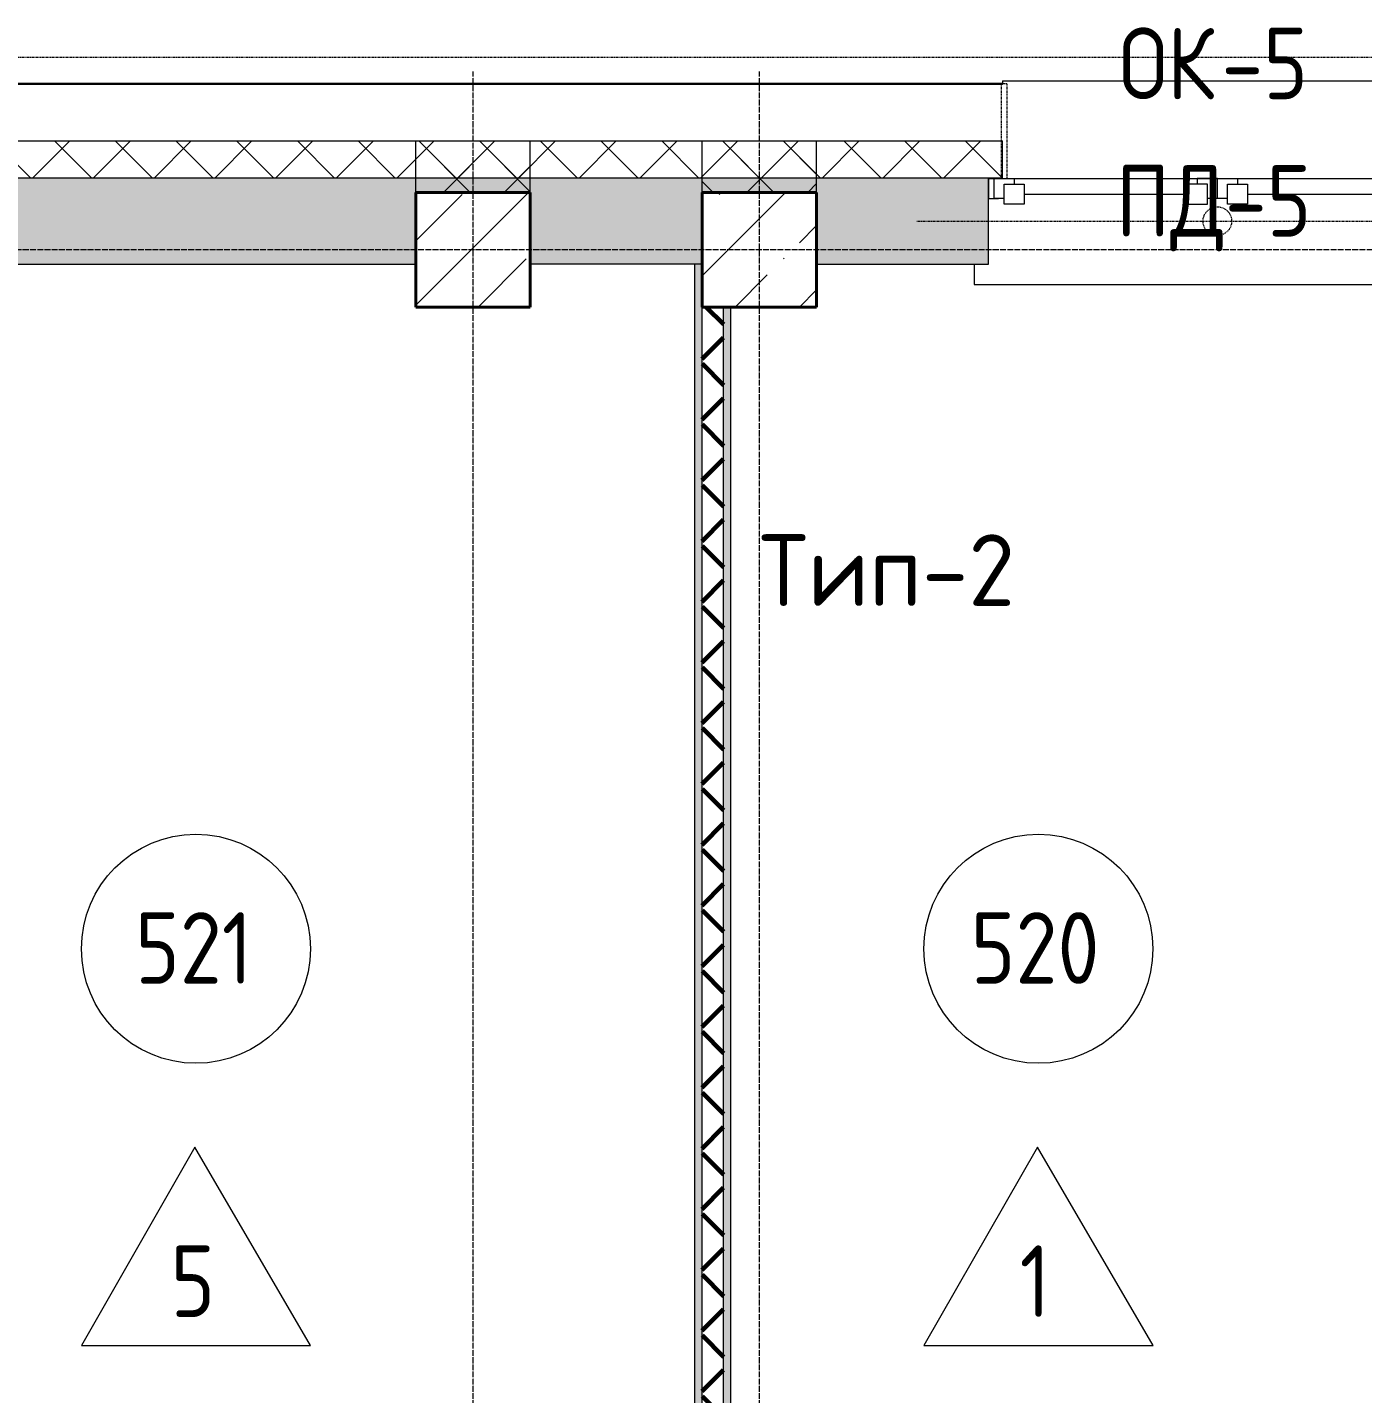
# Model space of a CAD drawing. Header units: millimetres. Extents: x -60946 to 138510, y -262288 to 24501.
# Drawn here: x 13252 to 17917, y -244904 to -240132 of the extents above; entities that cross this region are included whole.
import ezdxf

# ---------------------------------------------------------------- set-up
doc = ezdxf.new("R2010")
doc.units = ezdxf.units.MM
doc.linetypes.add('ADSK_Линия сетки', pattern=[25, 20, -2.5, 0, -2.5])
doc.linetypes.add('ADSK_Невидимые', pattern=[5, 3, -2])
for name, color, linetype, lineweight in [('2)Тип-2', 3, 'Continuous', 60), ('_ Окна', 7, 'Continuous', 18), ('Марки окон', 7, 'Continuous', 20), ('Марки помещений', 7, 'Continuous', 20), ('Несущие колонны', 7, 'Continuous', 18), ('Обобщенные модели', 7, 'ADSK_Невидимые', 18), ('Окна', 7, 'Continuous', 9), ('Оси', 7, 'Continuous', 9), ('Панели витража', 7, 'Continuous', 9), ('Стены внутренние', 7, 'Continuous', 18), ('Стены наружные', 7, 'Continuous', 18), ('Стены несущие', 7, 'Continuous', 30), ('Стены отделка', 7, 'Continuous', 30), ('Стены штриховка', 7, 'Continuous', 9)]:
    doc.layers.add(name, color=color, linetype=linetype, lineweight=lineweight)
doc.styles.add('GOST Common_2', font='', dxfattribs={"width": 0.9, "height": 250})
doc.styles.add('GOST Common_4', font='', dxfattribs={"height": 250})
doc.styles.get('GOST Common_2').set_extended_font_data('GOST Common')
doc.styles.get('GOST Common_4').set_extended_font_data('GOST Common')
pattern_1 = [(45, (9.36, -250313.7), (-224.5064, 224.5064), []), (45, (233.87, -250313.7), (-224.5064, 224.5064), [396.875, -79.375, 3.353, -76.022])]
pattern_2 = [(45, (9.36, -250313.7), (-106.066, 106.066), []), (135, (9.36, -250313.7), (-106.066, -106.066), [])]

# ---------------------------------------------------------------- blocks, each defined once
blk = doc.blocks.new('ADSK_КолоннаЖБ_Прямоугольная - 400x400 мм-1807143-Маркировочный 5-й')
at = {"layer": 'Несущие колонны', "lineweight": 40}
for p, q in [((-200, 200), (200, 200)), ((-200, -200), (-200, 200)), ((200, 200), (200, -200)), ((200, -200), (-200, -200))]:
    blk.add_line(p, q, dxfattribs=at)
blk = doc.blocks.new('ОКНО L03 _2СТ_RS - ОК-5_1600х2000h-3556615-Маркировочный 5-й')
at = {"layer": '_ Окна'}
for p, q in [((-838.1, 149), (-838.1, 79)), ((-838.1, 149), (-833.1, 149)), ((-818.1, 149), (-748.1, 149)), ((-818.1, 79), (-818.1, 149)), ((-748.1, 149), (-748.1, 129)), ((-108.1, 149), (-108.1, 129)), ((-38.1, 149), (-108.1, 149)), ((-38.1, 79), (-38.1, 149)), ((-38.1, 149), (31.9, 149)), ((-38.1, 79), (-38.1, 149)), ((31.9, 149), (31.9, 129)), ((671.9, 149), (671.9, 129)), ((741.9, 149), (671.9, 149)), ((741.9, 79), (741.9, 149)), ((761.9, 149), (756.9, 149)), ((761.9, 149), (761.9, 79)), ((-783.1, 59), (-783.1, 129)), ((-783.1, 129), (-713.1, 129)), ((-713.1, 129), (-713.1, 59)), ((-143.1, 129), (-143.1, 59)), ((-73.1, 129), (-143.1, 129)), ((-73.1, 59), (-73.1, 129)), ((-3.1, 59), (-3.1, 129)), ((-3.1, 129), (66.9, 129)), ((66.9, 129), (66.9, 59)), ((636.9, 129), (636.9, 59)), ((706.9, 129), (636.9, 129)), ((706.9, 59), (706.9, 129)), ((-838.1, 79), (-803.1, 79)), ((-783.1, 79), (-818.1, 79)), ((-713.1, 59), (-783.1, 59)), ((-713.1, 94), (-143.1, 94)), ((-143.1, 59), (-73.1, 59)), ((-38.1, 79), (-73.1, 79)), ((-3.1, 79), (-38.1, 79)), ((66.9, 59), (-3.1, 59)), ((66.9, 94), (636.9, 94)), ((636.9, 59), (706.9, 59)), ((741.9, 79), (706.9, 79)), ((761.9, 79), (726.9, 79))]:
    blk.add_line(p, q, dxfattribs=at)
blk = doc.blocks.new('Подоконник_ - ПД-5-3556619-Маркировочный 5-й')
at = {"layer": 'Окна'}
for p, q in [((-850, -229), (-850, -300)), ((850, -300), (850, -229)), ((-850, -300), (850, -300))]:
    blk.add_line(p, q, dxfattribs=at)
blk = doc.blocks.new('Отлив_ - ОЦC-3495650-Маркировочный 5-й')
at = {"layer": 'Окна'}
for p, q in [((-750, 341), (-750, 333.5)), ((-750, 341), (750, 341)), ((-750, 341), (750, 341)), ((750, 341), (750, 333.5)), ((750, 328.5), (750, 131)), ((-735, 0), (725, 0)), ((745, 0), (750, 0))]:
    blk.add_line(p, q, dxfattribs=at)
blk = doc.blocks.new('Обобщенные модели 10 - Обобщенные модели 10-1218172-Маркировочный 5-й')
at = {"layer": 'Обобщенные модели'}
for p, q in [((16665, 9984), (16645, 9984)), ((16645, 9984), (16645, 9654)), ((16665, 9984), (16665, 9654)), ((16645, 9654), (16665, 9654))]:
    blk.add_line(p, q, dxfattribs=at)
blk = doc.blocks.new('Системная панель - 1_Алюминиевая панель RAL 1013-3044054-Маркировочный 5-й')
at = {"layer": 'Панели витража', "lineweight": 18}
for p, q in [((-1735, 2.5), (1735, 2.5)), ((-1735, -2.5), (-1735, 2.5)), ((1735, -2.5), (1735, 2.5)), ((1735, -2.5), (-1735, -2.5))]:
    blk.add_line(p, q, dxfattribs=at)
blk = doc.blocks.new('Системная панель - 1_Алюминиевая панель гладкая RAL 1013-3044055-Маркировочный 5-й')
at = {"layer": 'Панели витража', "lineweight": 18}
for p, q in [((-100, 2.5), (100, 2.5)), ((-100, -2.5), (-100, 2.5)), ((100, -2.5), (100, 2.5)), ((100, -2.5), (-100, -2.5))]:
    blk.add_line(p, q, dxfattribs=at)
blk = doc.blocks.new('Обобщенные модели 13 - Обобщенные модели 1-3016844-Маркировочный 5-й')
at = {"layer": 'Обобщенные модели'}
blk.add_line((13072.5, 10077.5), (41527.5, 10077.5), dxfattribs=at)
blk = doc.blocks.new('BS_Перемычка металлическая - BS_Перемычка металлическая-3881251-Маркировочный 5-й')
at = {"layer": 'Обобщенные модели', "linetype": 'ADSK_Невидимые', "lineweight": 18}
blk.add_line((-1050, 0), (1050, 0), dxfattribs=at)
blk.add_circle((0, 0), 50, dxfattribs=at)
blk = doc.blocks.new('ADSK_Марка_Помещение_ОдноЗначение - Номер-159740-Маркировочный 5-й')
at = {"layer": 'Марки помещений'}
blk.add_circle((0, 0), 4, dxfattribs=at)
blk = doc.blocks.new('ADSK_Марка_Помещение_ТипПола_ГОСТ21-501-2011 - Отделка пола-1456712-Маркировочный 5-й')
at = {"layer": 'Марки помещений'}
for p, q in [((0, 6.934), (-3.965, 0)), ((4.041, 0), (0, 6.934)), ((-3.965, 0), (4.041, 0))]:
    blk.add_line(p, q, dxfattribs=at)

msp = doc.modelspace()

# ---------------------------------------------------------------- hatches: boundary and pattern name
at = {"layer": '2)Тип-2'}
for points in [[(15609.3615, -246658.7359), (15609.3615, -240958.7359), (15584.3615, -240958.7359), (15584.3615, -246658.7359)], [(15684.3615, -246658.7359), (15709.3615, -246658.7359), (15709.3615, -241108.7359), (15684.3615, -241108.7359), (15684.3615, -246633.7359)]]:
    msp.add_hatch(color=256, dxfattribs=at).paths.add_polyline_path(points)
h = msp.add_hatch(dxfattribs=at)
h.set_pattern_fill('FP_4', color=256, style=0, pattern_type=2)
h.set_pattern_definition(pattern_2)
h.paths.add_polyline_path([(15684.3615, -246658.7359), (15684.3615, -241108.7359), (15609.3615, -241108.7359), (15609.3615, -246658.7359)])
at = {"layer": 'Несущие колонны', "lineweight": 9}
h = msp.add_hatch(dxfattribs=at)
h.set_pattern_fill('FP_1', color=256, style=0, pattern_type=2)
h.set_pattern_definition(pattern_1)
h.paths.add_polyline_path([(15009.3615, -241108.7359), (15009.3615, -240708.7359), (14609.3615, -240708.7359), (14609.3615, -241108.7359)])
h = msp.add_hatch(dxfattribs=at)
h.set_pattern_fill('FP_1', color=256, style=0, pattern_type=2)
h.set_pattern_definition(pattern_1)
h.paths.add_polyline_path([(16009.3615, -241108.7359), (16009.3615, -240708.7359), (15609.3615, -240708.7359), (15609.3615, -241108.7359), (15709.3615, -241108.7359)])
at = {"layer": 'Стены внутренние', "lineweight": 9}
h = msp.add_hatch(dxfattribs=at)
h.set_pattern_fill('FP_2', color=256, style=0, pattern_type=2)
h.set_pattern_definition([(45, (9.36, -250313.7), (84.18955, 308.69595), [396.875, -79.375, 3.353, -76.022])])
h.paths.add_polyline_path([(41759.3615, -240958.7359), (42009.3615, -240958.7359), (42009.3615, -240658.7359), (39009.3615, -240659.7359), (39009.3615, -240958.7359), (41734.3615, -240958.7359)])
h.paths.add_polyline_path([(31409.3615, -240958.7359), (31409.3615, -240659.7359), (30209.3615, -240659.7359), (30209.3615, -240958.7359), (31138.4945, -240958.7359)])
h.paths.add_polyline_path([(34509.3615, -240958.7359), (34609.3615, -240958.7359), (34609.3615, -240659.7359), (33009.3615, -240659.7359), (33009.3615, -240958.7359), (34434.3615, -240958.7359)])
h.paths.add_polyline_path([(36209.3615, -240958.7359), (37409.3615, -240958.7359), (37409.3615, -240659.7359), (36209.3615, -240659.7359)])
h.paths.add_polyline_path([(22134.3615, -240958.7359), (22609.3615, -240958.7359), (22609.3615, -240659.7359), (21009.3615, -240659.7359), (21009.3615, -240958.7359), (22109.3615, -240958.7359)])
h.paths.add_polyline_path([(24209.3615, -240958.7359), (25409.3615, -240958.7359), (25409.3615, -240659.7359), (24209.3615, -240659.7359)])
h.paths.add_polyline_path([(28609.3615, -240958.7359), (28609.3615, -240659.7359), (27009.3615, -240659.7359), (27009.3615, -240958.7359), (28250.6673, -240958.7359)])
h.paths.add_polyline_path([(18209.3615, -240958.7359), (19409.3615, -240958.7359), (19409.3615, -240659.7359), (18209.3615, -240659.7359), (18209.3615, -240854.1935)])
h.paths.add_polyline_path([(15609.3615, -240958.7359), (15609.3615, -240708.7359), (16009.3615, -240708.7359), (16009.3615, -240958.7359), (16609.3615, -240958.7359), (16609.3615, -240659.7359), (12609.3615, -240658.7359), (12609.3615, -240958.7359), (14609.3615, -240958.7359), (14609.3615, -240708.7359), (15009.3615, -240708.7359), (15009.3615, -240958.7359), (15584.3615, -240958.7359)])
at = {"layer": 'Стены наружные', "lineweight": 9}
h = msp.add_hatch(dxfattribs=at)
h.set_pattern_fill('FP_4', color=256, style=0, pattern_type=2)
h.set_pattern_definition(pattern_2)
h.paths.add_polyline_path([(41829.3615, -240658.7359), (41829.3615, -240528.7359), (38959.3615, -240528.7359), (38959.3615, -240658.7359), (41245.8893, -240658.7359)])
h.paths.add_polyline_path([(31459.3615, -240658.7359), (31459.3615, -240528.7359), (30159.3615, -240528.7359), (30159.3615, -240658.7359), (31138.4945, -240658.7359)])
h.paths.add_polyline_path([(32959.3615, -240658.7359), (34659.3615, -240658.7359), (34659.3615, -240528.7359), (32959.3615, -240528.7359)])
h.paths.add_polyline_path([(36914.1487, -240658.7359), (37459.3615, -240658.7359), (37459.3615, -240528.7359), (36159.3615, -240528.7359), (36159.3615, -240658.7359)])
h.paths.add_polyline_path([(25459.3615, -240658.7359), (25459.3615, -240528.7359), (24159.3615, -240528.7359), (24159.3615, -240658.7359), (25362.8402, -240658.7359)])
h.paths.add_polyline_path([(28250.6673, -240658.7359), (28659.3615, -240658.7359), (28659.3615, -240528.7359), (26959.3615, -240528.7359), (26959.3615, -240658.7359)])
h.paths.add_polyline_path([(20959.3615, -240658.7359), (22659.3615, -240658.7359), (22659.3615, -240528.7359), (20959.3615, -240528.7359)])
h.paths.add_polyline_path([(13811.5318, -240658.7359), (16659.3615, -240658.7359), (16659.3615, -240528.7359), (12789.3615, -240528.7359), (12789.3615, -240658.7359)])
h.paths.add_polyline_path([(19459.3615, -240658.7359), (19459.3615, -240528.7359), (18159.3615, -240528.7359), (18159.3615, -240658.7359), (18865.2292, -240658.7359)])
h = msp.add_hatch(dxfattribs=at)
h.set_pattern_fill('FP_4', color=256, style=0, pattern_type=2)
h.set_pattern_definition(pattern_2)
h.paths.add_polyline_path([(15009.3615, -240708.7359), (15009.3615, -240528.7359), (14609.3615, -240528.7359), (14609.3615, -240708.7359)])
h = msp.add_hatch(dxfattribs=at)
h.set_pattern_fill('FP_4', color=256, style=0, pattern_type=2)
h.set_pattern_definition(pattern_2)
h.paths.add_polyline_path([(16009.3615, -240708.7359), (16009.3615, -240528.7359), (15609.3615, -240528.7359), (15609.3615, -240708.7359)])

# ---------------------------------------------------------------- linework, layer by layer
at = {"layer": 'Несущие колонны', "lineweight": 9}
for p, q in [((15009.3615, -240708.7359), (14609.3615, -240708.7359)), ((14609.3615, -240958.7359), (14609.3615, -240708.7359)), ((15009.3615, -240708.7359), (15009.3615, -240958.7359)), ((16009.3615, -240708.7359), (15609.3615, -240708.7359)), ((15609.3615, -240958.7359), (15609.3615, -240708.7359)), ((16009.3615, -240708.7359), (16009.3615, -240958.7359)), ((14609.3615, -241108.7359), (14609.3615, -240958.7359)), ((15009.3615, -240958.7359), (15009.3615, -241108.7359)), ((15609.3615, -241108.7359), (15609.3615, -240958.7359)), ((16009.3615, -240958.7359), (16009.3615, -241108.7359)), ((15009.3615, -241108.7359), (14609.3615, -241108.7359)), ((15684.3615, -241108.7359), (15609.3615, -241108.7359)), ((15709.3615, -241108.7359), (15684.3615, -241108.7359)), ((16009.3615, -241108.7359), (15709.3615, -241108.7359))]:
    msp.add_line(p, q, dxfattribs=at)
at = {"layer": 'Оси', "color": 253, "linetype": 'ADSK_Линия сетки', "lineweight": 5, "true_color": 0xaaaaaa}
for p, q in [((14809.3615, -261287.5872), (14809.3615, -240286.2598)), ((15809.3615, -261287.5872), (15809.3615, -240286.2598)), ((62528.5982, -240908.7359), (-25230.7352, -240908.7359))]:
    msp.add_line(p, q, dxfattribs=at)
at = {"layer": 'Стены несущие', "lineweight": 9}
for p, q in [((16609.3615, -240659.7359), (16659.3615, -240659.7359)), ((16609.3615, -240958.7359), (16609.3615, -240659.7359)), ((16659.3615, -240658.7359), (16659.3615, -240659.7359)), ((12609.3615, -240958.7359), (14609.3615, -240958.7359)), ((15584.3615, -240958.7359), (15009.3615, -240958.7359)), ((15584.3615, -246633.7359), (15584.3615, -240958.7359)), ((16009.3615, -240958.7359), (16609.3615, -240958.7359)), ((15709.3615, -246633.7359), (15709.3615, -241108.7359))]:
    msp.add_line(p, q, dxfattribs=at)
at = {"layer": 'Стены отделка', "lineweight": 9}
for p, q in [((12609.3615, -240528.7359), (16659.3615, -240528.7359)), ((14609.3615, -240708.7359), (14609.3615, -240528.7359)), ((15009.3615, -240708.7359), (15009.3615, -240528.7359)), ((15609.3615, -240708.7359), (15609.3615, -240528.7359)), ((16009.3615, -240708.7359), (16009.3615, -240528.7359)), ((16659.3615, -240658.7359), (16659.3615, -240528.7359)), ((15009.3615, -240708.7359), (14609.3615, -240708.7359)), ((16009.3615, -240708.7359), (15609.3615, -240708.7359))]:
    msp.add_line(p, q, dxfattribs=at)
at = {"layer": 'Стены штриховка', "lineweight": 9}
for p, q in [((16659.3615, -240658.7359), (12789.3615, -240658.7359)), ((14609.3615, -240958.7359), (14609.3615, -240708.7359)), ((14609.3615, -240708.7359), (15009.3615, -240708.7359)), ((15009.3615, -240708.7359), (15009.3615, -240958.7359)), ((15609.3615, -240708.7359), (16009.3615, -240708.7359)), ((15609.3615, -246658.7359), (15609.3615, -240708.7359)), ((16009.3615, -240708.7359), (16009.3615, -240958.7359)), ((15609.3615, -240958.7359), (15584.3615, -240958.7359)), ((15709.3615, -241108.7359), (15609.3615, -241108.7359)), ((15684.3615, -246658.7359), (15684.3615, -241108.7359))]:
    msp.add_line(p, q, dxfattribs=at)

# ---------------------------------------------------------------- block references
at = {"layer": 'Марки помещений', "xscale": 99.99999999999993, "yscale": 99.99999999999993, "zscale": 99.99999999999993}
for name, p in [('ADSK_Марка_Помещение_ОдноЗначение - Номер-159740-Маркировочный 5-й', (13841.2395, -243350.2212)), ('ADSK_Марка_Помещение_ОдноЗначение - Номер-159740-Маркировочный 5-й', (16784.1508, -243350.2212)), ('ADSK_Марка_Помещение_ТипПола_ГОСТ21-501-2011 - Отделка пола-1456712-Маркировочный 5-й', (13837.7342, -244736.2858)), ('ADSK_Марка_Помещение_ТипПола_ГОСТ21-501-2011 - Отделка пола-1456712-Маркировочный 5-й', (16780.6455, -244736.2858))]:
    msp.add_blockref(name, p, dxfattribs=at)
at = {"layer": 'Несущие колонны', "lineweight": 40, "rotation": 89.9999999999999}
for p in [(14809.3615, -240908.7359), (15809.3615, -240908.7359)]:
    msp.add_blockref('ADSK_КолоннаЖБ_Прямоугольная - 400x400 мм-1807143-Маркировочный 5-й', p, dxfattribs=at)
at = {"layer": 'Обобщенные модели'}
for name in ['Обобщенные модели 13 - Обобщенные модели 1-3016844-Маркировочный 5-й', 'Обобщенные модели 10 - Обобщенные модели 10-1218172-Маркировочный 5-й']:
    msp.add_blockref(name, (9.3615, -250313.7049), dxfattribs=at)
at = {"layer": 'Обобщенные модели', "linetype": 'ADSK_Невидимые', "lineweight": 18}
msp.add_blockref('BS_Перемычка металлическая - BS_Перемычка металлическая-3881251-Маркировочный 5-й', (17409.3615, -240808.7359), dxfattribs=at)
at = {"layer": 'Окна'}
for name, p in [('Отлив_ - ОЦC-3495650-Маркировочный 5-й', (17409.3615, -240659.7359)), ('ОКНО L03 _2СТ_RS - ОК-5_1600х2000h-3556615-Маркировочный 5-й', (17447.4615, -240808.7359))]:
    msp.add_blockref(name, p, dxfattribs=at)
at = {"layer": 'Окна', "color": 7, "true_color": 0xffffff}
msp.add_blockref('Подоконник_ - ПД-5-3556619-Маркировочный 5-й', (17409.3615, -240729.7359), dxfattribs=at)
at = {"layer": 'Панели витража', "lineweight": 18}
for name, p in [('Системная панель - 1_Алюминиевая панель RAL 1013-3044054-Маркировочный 5-й', (14724.3615, -240328.7359)), ('Системная панель - 1_Алюминиевая панель гладкая RAL 1013-3044055-Маркировочный 5-й', (16559.3615, -240328.7359))]:
    msp.add_blockref(name, p, dxfattribs=at)

# ---------------------------------------------------------------- texts
at = {"layer": '2)Тип-2', "color": 116, "lineweight": 30, "true_color": 0x008040, "insert": (15809.3615, -241902.8186), "char_height": 250, "width": 673.4175, "attachment_point": 1, "style": 'GOST Common_4'}
msp.add_mtext('Тип-2', dxfattribs=at)
at = {"layer": 'Марки окон', "lineweight": 5, "char_height": 250, "attachment_point": 1, "style": 'GOST Common_2'}
for s, insert, width in [('ОК', (17066.4541, -240132.7608), 432.91125), ('-5', (17423.6416, -240132.7608), 389.620125), ('ПД', (17054.7541, -240612.7228), 461.772), ('-5', (17435.7541, -240612.7228), 389.620125)]:
    msp.add_mtext(s, dxfattribs=dict(at, insert=insert, width=width))
at = {"layer": 'Марки помещений', "lineweight": 9, "char_height": 250, "attachment_point": 1, "style": 'GOST Common_2'}
for s, insert, width in [('521', (13628.8323, -243222.4961), 526.708687), ('520', (16547.8936, -243222.4961), 584.430187), ('\\fGOST Common|b0|i0|c204|p34|;\\W.9;5', (13752.4018, -244386.2766), 194.810062), ('\\fGOST Common|b0|i0|c204|p34|;\\W.9;1', (16718.7131, -244386.2766), 137.088562)]:
    msp.add_mtext(s, dxfattribs=dict(at, insert=insert, width=width))

doc.saveas('drawing.dxf')
